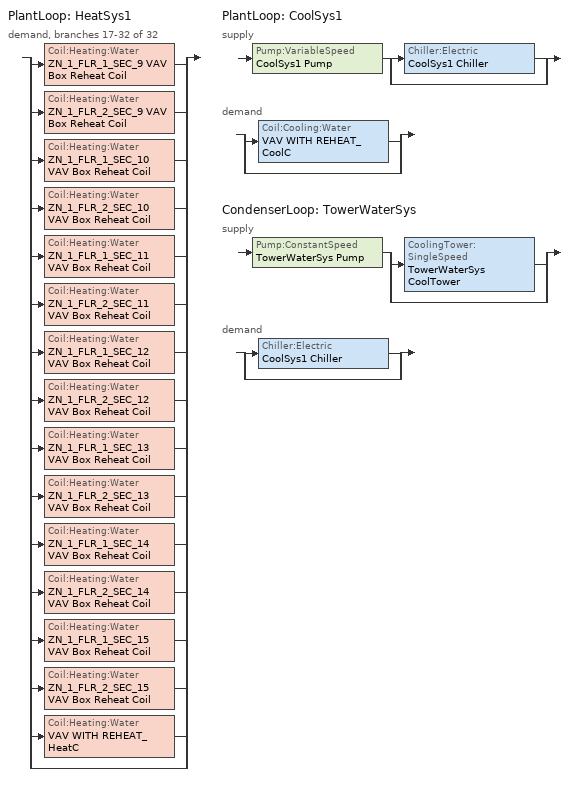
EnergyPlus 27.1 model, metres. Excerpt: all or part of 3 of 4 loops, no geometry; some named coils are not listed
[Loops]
PlantLoop 'HeatSys1'
 demand, branches 17-32 of 32: split
  | Coil:Heating:Water 'ZN_1_FLR_1_SEC_9 VAV Box Reheat Coil'
  | Coil:Heating:Water 'ZN_1_FLR_2_SEC_9 VAV Box Reheat Coil'
  | Coil:Heating:Water 'ZN_1_FLR_1_SEC_10 VAV Box Reheat Coil'
  | Coil:Heating:Water 'ZN_1_FLR_2_SEC_10 VAV Box Reheat Coil'
  | Coil:Heating:Water 'ZN_1_FLR_1_SEC_11 VAV Box Reheat Coil'
  | Coil:Heating:Water 'ZN_1_FLR_2_SEC_11 VAV Box Reheat Coil'
  | Coil:Heating:Water 'ZN_1_FLR_1_SEC_12 VAV Box Reheat Coil'
  | Coil:Heating:Water 'ZN_1_FLR_2_SEC_12 VAV Box Reheat Coil'
  | Coil:Heating:Water 'ZN_1_FLR_1_SEC_13 VAV Box Reheat Coil'
  | Coil:Heating:Water 'ZN_1_FLR_2_SEC_13 VAV Box Reheat Coil'
  | Coil:Heating:Water 'ZN_1_FLR_1_SEC_14 VAV Box Reheat Coil'
  | Coil:Heating:Water 'ZN_1_FLR_2_SEC_14 VAV Box Reheat Coil'
  | Coil:Heating:Water 'ZN_1_FLR_1_SEC_15 VAV Box Reheat Coil'
  | Coil:Heating:Water 'ZN_1_FLR_2_SEC_15 VAV Box Reheat Coil'
  | Coil:Heating:Water 'VAV WITH REHEAT_HeatC'
  | bypass
PlantLoop 'CoolSys1'
 supply: Pump:VariableSpeed 'CoolSys1 Pump' > split
  | Chiller:Electric 'CoolSys1 Chiller'
  | bypass
 demand: split
  | Coil:Cooling:Water 'VAV WITH REHEAT_CoolC'
  | bypass
CondenserLoop 'TowerWaterSys'
 supply: Pump:ConstantSpeed 'TowerWaterSys Pump' > split
  | CoolingTower:SingleSpeed 'TowerWaterSys CoolTower'
  | bypass
 demand: split
  | Chiller:Electric 'CoolSys1 Chiller'
  | bypass
[Coil:Heating:Water] Availability Schedule=ALWAYS_ON; U-Factor Times Area Value {W/K}=AUTOSIZE; Maximum Water Flow Rate {m3/s}=AUTOSIZE; Performance Input Method=UFactorTimesAreaAndDesignWaterFlowRate; Rated Capacity {W}=AUTOSIZE; Rated Inlet Water Temperature {C}=82.2; Rated Inlet Air Temperature {C}=16.6; Rated Outlet Water Temperature {C}=71.1; Rated Outlet Air Temperature {C}=32.2
ZN_1_FLR_1_SEC_9 VAV Box Reheat Coil; ZN_1_FLR_2_SEC_9 VAV Box Reheat Coil; ZN_1_FLR_1_SEC_10 VAV Box Reheat Coil; ZN_1_FLR_2_SEC_10 VAV Box Reheat Coil; ZN_1_FLR_1_SEC_11 VAV Box Reheat Coil; ZN_1_FLR_2_SEC_11 VAV Box Reheat Coil; ZN_1_FLR_1_SEC_12 VAV Box Reheat Coil; ZN_1_FLR_2_SEC_12 VAV Box Reheat Coil; ZN_1_FLR_1_SEC_13 VAV Box Reheat Coil; ZN_1_FLR_2_SEC_13 VAV Box Reheat Coil; ZN_1_FLR_1_SEC_14 VAV Box Reheat Coil; ZN_1_FLR_2_SEC_14 VAV Box Reheat Coil; ZN_1_FLR_1_SEC_15 VAV Box Reheat Coil; ZN_1_FLR_2_SEC_15 VAV Box Reheat Coil
[PlantLoop]
CoolSys1: Fluid Type=WATER; Plant Equipment Operation Scheme=CoolSys1 Loop Operation Scheme List; Maximum Loop Temperature {C}=98; Minimum Loop Temperature {C}=1; Maximum Loop Flow Rate {m3/s}=AUTOSIZE; Minimum Loop Flow Rate {m3/s}=0; Plant Loop Volume {m3}=AUTOSIZE; Load Distribution Scheme=Optimal
[Sizing:Plant]
Name | Loop Type | Design Loop Exit Temperature {C} | Loop Design Temperature Difference {deltaC}
CoolSys1 | Cooling | 7.22 | 6.67
TowerWaterSys | Condenser | 29.4 | 5.6
[SetpointManager:Scheduled]
CoolSys1 Loop Setpoint Manager: Control Variable=Temperature; Schedule=CW-Loop-Temp-Schedule; Setpoint Node or NodeList=CoolSys1 Supply Outlet Node
[PlantEquipmentOperationSchemes]
CoolSys1 Loop Operation Scheme List: Control Scheme 1=CoolSys1 Operation Scheme; Control Scheme 1 Schedule=PlantOnSched
[PlantEquipmentList]
CoolSys1 Equipment List: CoolSys1 Chiller
[Pump:VariableSpeed]
CoolSys1 Pump: Design Maximum Flow Rate {m3/s}=AUTOSIZE; Design Pump Head {Pa}=15000; Design Power Consumption {W}=AUTOSIZE; Motor Efficiency=0.9; Fraction of Motor Inefficiencies to Fluid Stream=0; Coefficient 1 of the Part Load Performance Curve=0; Coefficient 2 of the Part Load Performance Curve=1; Coefficient 3 of the Part Load Performance Curve=0; Coefficient 4 of the Part Load Performance Curve=0; Design Minimum Flow Rate {m3/s}=0; Pump Control Type=Intermittent
[PlantEquipmentOperation:CoolingLoad] Load Range 1 Lower Limit {W}=0
Name | Load Range 1 Upper Limit {W} | Range 1 Equipment List
CoolSys1 Operation Scheme | 100000000000000 | CoolSys1 Equipment List
TowerWaterSys Operation Scheme | 1000000000000 | TowerWaterSys Equipment List
[Chiller:Electric]
CoolSys1 Chiller: Condenser Type=WaterCooled; Nominal Capacity {W}=AUTOSIZE; Nominal COP {W/W}=3; Minimum Part Load Ratio=0; Maximum Part Load Ratio=1; Optimum Part Load Ratio=0.65; Design Condenser Inlet Temperature {C}=35; Temperature Rise Coefficient=2.778; Design Chilled Water Outlet Temperature {C}=6.67; Design Chilled Water Flow Rate {m3/s}=AUTOSIZE; Design Condenser Fluid Flow Rate {m3/s}=AUTOSIZE; Coefficient 1 of Capacity Ratio Curve=0.9949; Coefficient 2 of Capacity Ratio Curve=-0.045954; Coefficient 3 of Capacity Ratio Curve=-0.0013543; Coefficient 1 of Power Ratio Curve=2.333; Coefficient 2 of Power Ratio Curve=-1.975; Coefficient 3 of Power Ratio Curve=0.6121; Coefficient 1 of Full Load Ratio Curve=0.03303; Coefficient 2 of Full Load Ratio Curve=0.6852; Coefficient 3 of Full Load Ratio Curve=0.2818; Chilled Water Outlet Temperature Lower Limit {C}=5; Chiller Flow Mode=ConstantFlow
[CondenserLoop]
TowerWaterSys: Fluid Type=Water; Condenser Equipment Operation Scheme=TowerWaterSys Loop Operation Scheme List; Maximum Loop Temperature {C}=80; Minimum Loop Temperature {C}=5; Maximum Loop Flow Rate {m3/s}=AUTOSIZE; Minimum Loop Flow Rate {m3/s}=0; Condenser Loop Volume {m3}=AUTOSIZE; Load Distribution Scheme=SequentialLoad
[SetpointManager:FollowOutdoorAirTemperature]
TowerWaterSys: Control Variable=Temperature; Reference Temperature Type=OutdoorAirWetBulb; Offset Temperature Difference {deltaC}=0; Maximum Setpoint Temperature {C}=80; Minimum Setpoint Temperature {C}=5; Setpoint Node or NodeList=TowerWaterSys Supply Outlet Node
[CondenserEquipmentOperationSchemes]
TowerWaterSys Loop Operation Scheme List: Control Scheme 1=TowerWaterSys Operation Scheme; Control Scheme 1 Schedule=PlantOnSched
[CondenserEquipmentList]
TowerWaterSys Equipment List: TowerWaterSys CoolTower
[Pump:ConstantSpeed]
TowerWaterSys Pump: Design Flow Rate {m3/s}=AUTOSIZE; Design Pump Head {Pa}=179352; Design Power Consumption {W}=AUTOSIZE; Motor Efficiency=0.87; Fraction of Motor Inefficiencies to Fluid Stream=0; Pump Control Type=Intermittent
[CoolingTower:SingleSpeed]
TowerWaterSys CoolTower: Design Water Flow Rate {m3/s}=AUTOSIZE; Design Air Flow Rate {m3/s}=AUTOSIZE; Design Fan Power {W}=AUTOSIZE; Design U-Factor Times Area Value {W/K}=AUTOSIZE; Free Convection Regime Air Flow Rate {m3/s}=autocalculate; Free Convection Regime U-Factor Times Area Value {W/K}=autocalculate
[UtilityCost:Charge:Block]
Utility Cost Charge Block=AnnualEnergyCharge; Tariff=PSI_CS_CommercialElectricService; Source Variable=totalEnergy; Season=Annual; Category Variable=EnergyCharges; Block Size 1 Value or Variable=300; Block 1 Cost per Unit Value or Variable=0.082409; Block Size 2 Value or Variable=700; Block 2 Cost per Unit Value or Variable=0.072873; Block Size 3 Value or Variable=1500; Block 3 Cost per Unit Value or Variable=0.061696; Block Size 4 Value or Variable=remaining; Block 4 Cost per Unit Value or Variable=0.041179
[UtilityCost:Charge:Simple] Season=Annual
Name | Utility Cost Charge Simple | Tariff | Source Variable | Category Variable | Cost per Unit Value or Variable
 | FuelCostAdjustEnergyCharge | PSI_LLF_LowLoadFactorService | totalEnergy | EnergyCharges | 0.002028
 | QualPollutionControlAdjustEnergyCharge | PSI_LLF_LowLoadFactorService | totalEnergy | EnergyCharges | 0.000536
 | SoxNoxRiderAdjustEnergyCharge | PSI_LLF_LowLoadFactorService | totalEnergy | EnergyCharges | 0.001127
 | DSMRiderAdjustEnergyCharge | PSI_LLF_LowLoadFactorService | totalEnergy | EnergyCharges | -0.00037
 | PurchPowerTrackerAdjustEnergyCharge | PSI_LLF_LowLoadFactorService | totalEnergy | EnergyCharges | -3.1e-05
 | MidwestISOAdjustEnergyCharge | PSI_LLF_LowLoadFactorService | totalEnergy | EnergyCharges | -0.000216
 | CleanCoalRiderEnergyCharge | PSI_LLF_LowLoadFactorService | totalEnergy | EnergyCharges | 0.000833
 | TaxofeightPercent | PSI_LLF_LowLoadFactorService | SubTotal | Taxes | 0.08
 | FuelCostAdjustEnergyCharge | PSI_CS_CommercialElectricService | totalEnergy | EnergyCharges | 0.002028
 | QualPollutionControlAdjustEnergyCharge | PSI_CS_CommercialElectricService | totalEnergy | EnergyCharges | 0.000536
 | SoxNoxRiderAdjustEnergyCharge | PSI_CS_CommercialElectricService | totalEnergy | EnergyCharges | 0.001127
 | DSMRiderAdjustEnergyCharge | PSI_CS_CommercialElectricService | totalEnergy | EnergyCharges | 0.000021
 | PurchPowerTrackerAdjustEnergyCharge | PSI_CS_CommercialElectricService | totalEnergy | EnergyCharges | 0.000034
 | MidwestISOAdjustEnergyCharge | PSI_CS_CommercialElectricService | totalEnergy | EnergyCharges | -0.000203
 | CleanCoalRiderEnergyCharge | PSI_CS_CommercialElectricService | totalEnergy | EnergyCharges | 0.000807
 | TaxofeightPercent | PSI_CS_CommercialElectricService | SubTotal | Taxes | 0.08
 | MonthlyRateGasCharge | IN_EIAMonthlyRateGas | totalEnergy | EnergyCharges | IN_MonthlyGasRates
 | TaxofEightPercent | IN_EIAMonthlyRateGas | SubTotal | Taxes | 0.08
[UtilityCost:Qualify] Variable=TotalDemand; Threshold Value or Variable=75; Season=Annual; Threshold Test=Count
Name | Utility Cost Qualify | Tariff | Qualify Type | Number of Months
 | MinDemand75kw | PSI_LLF_LowLoadFactorService | Minimum | 12
 | MaxDemand75kw | PSI_CS_CommercialElectricService | Maximum | 1
[UtilityCost:Variable]
IN_MonthlyGasRates: Tariff=IN_EIAMonthlyRateGas; Variable Type=Dimensionless; January Value=8.22; February Value=7.51; March Value=8.97; April Value=9.01; May Value=9.16; June Value=10.44; July Value=10.32; August Value=10.13; September Value=9.2; October Value=8.18; November Value=7.83
[Schedule:Compact]
ALWAYS_ON; PlantOnSched: Through: 12/31, For: AllDays, Until: 24:00, 1
CW-Loop-Temp-Schedule: Through: 12/31, For: AllDays, Until: 24:00, 6.7
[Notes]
Building Description
30 zone vav
Start SimMetaData
WeatherFileName=USA_IL_Chicago-OHare_TMY2.epw
CodeStandard=ASHRAE 90.1-2004
Std62Version=2004
RoofConstruction=Insulation Entirely Above Deck
ExtWallConstruction=Steel-Framed
End SimMetaData
Start WebInterface Parameters
ANNUAL_AVERAGE_INFILTRATION_RATE=0.5
AREA_PERCENTAGE=5
BACK_FINS_OF=    0.00
BACK_FINS_PF=    0.00
BACK_GLAZING_FRACTION=40
BACK_OVERHANGS_OF=    0.00
BACK_OVERHANGS_PF=    0.00
BUILDING_DESCRIPTION=30 zone vav
BUILDING_TYPE=Office/Professional
CITY=CHICAGO-OHARE
CODE_STANDARD=ASHRAE 90.1-2004
CONTROL_TYPE=Stepped
COOLING_COP=3.0
COUNTRY=USA
DAYLIGHTING_ILLUMINANCE_SETPOINT=  398.26
ELECTRICAL_PLUG_INTENSITY=    7.86
EMAIL_ADDRESS=thong@lbl.gov
EXTERIOR_LIGHTING=    0.00
FAN_STATIC_PRESSURE=  497.82
FRONT_FINS_OF=    0.00
FRONT_FINS_PF=    0.00
FRONT_GLAZING_FRACTION=40
FRONT_OVERHANGS_OF=    0.00
FRONT_OVERHANGS_PF=    0.00
FUEL=Natural Gas
GAS_APPLIANCE_INTENSITY=    0.00
GEOMETRY_CONFIGURATION=4
GEOMETRY_PARAMETERS_END_1=   15.00
GEOMETRY_PARAMETERS_END_2=   15.00
GEOMETRY_PARAMETERS_HEIGHT=    3.80
GEOMETRY_PARAMETERS_LENGTH=   40.00
GEOMETRY_PARAMETERS_LENGTH_2=    0.00
GEOMETRY_PARAMETERS_OFFSET_1=   15.00
GEOMETRY_PARAMETERS_OFFSET_2=   15.00
GEOMETRY_PARAMETERS_OFFSET_3=    0.00
GEOMETRY_PARAMETERS_WIDTH=   40.00
GEOMETRY_PARAMETERS_WIDTH_2=   40.00
HEATING_COP=3.0
HEATING_EFFICIENCY=80
HVAC_APPENDIX_G=VAV w/Reheat (System 7)
HVAC_COOLING=Packaged Unit
HVAC_HEATING=Packaged Unit
HVAC_TYPE=1
INSTALLATION_TYPE=1
INSTALLED_CAPACITY=0.00
INTEGRATION_MODE=Roof only
INVERTER_EFFICIENCY=91
LEFT_FINS_OF=    0.00
LEFT_FINS_PF=    0.00
LEFT_GLAZING_FRACTION=40
LEFT_OVERHANGS_OF=    0.00
LEFT_OVERHANGS_PF=    0.00
LIGHTING_POWER_DENSITY=   10.76
MODEL=full
MOTORIZED_DAMPER=on
NUMBER_OF_FLOORS=2
NUMBER_OF_STEPS=3
OA_VENT_PER_AREA=    0.30
OA_VENT_PER_PERSON=    2.36
PANEL_EFFICIENCY=10.00
